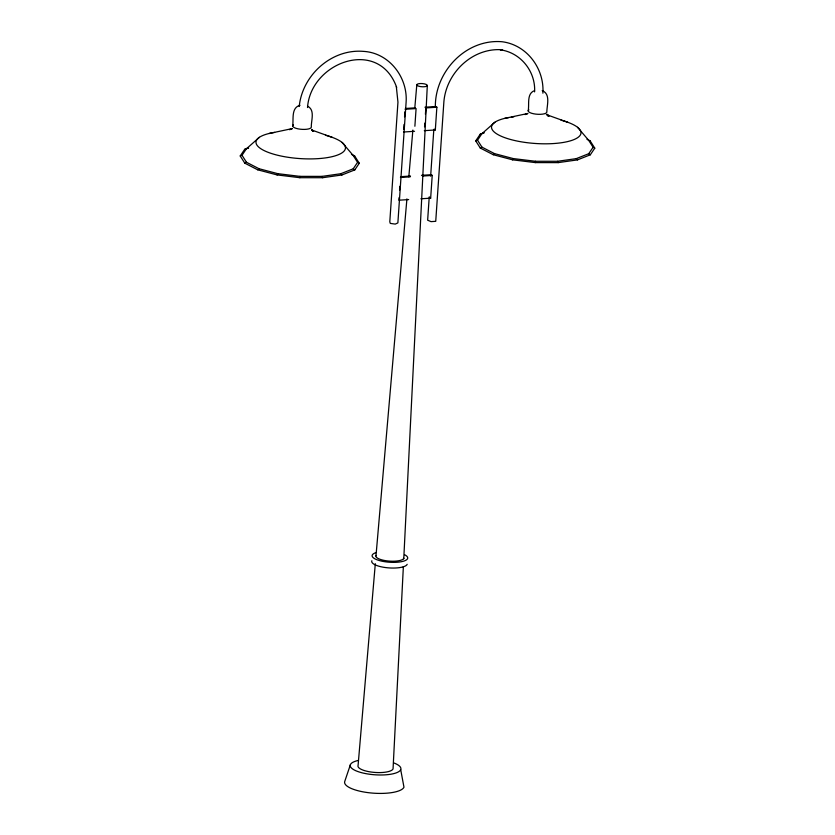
<?xml version="1.0" encoding="UTF-8"?>
<svg xmlns="http://www.w3.org/2000/svg" width="835" height="835" viewBox="0 0 835 835"><rect width="100%" height="100%" fill="white"/><g stroke="black" fill="none" stroke-linecap="round" stroke-linejoin="round"><path stroke-width="1.25" d="M351.462 154.391L354.698 156.061L359.28 163.253L354.791 169.902L341.922 174.974L322.644 177.709L299.869 177.698L299.922 176.362L277.805 173.67L259.027 168.722L246.471 162.261L242.025 155.279L246.377 148.828L259.382 137.316M586.974 139.309L590.209 140.969L594.791 148.171L590.303 154.809L577.444 159.892L558.156 162.627L535.381 162.606L535.433 161.27L513.316 158.587L494.55 153.63L481.983 147.169L477.536 140.186L481.889 133.736L494.894 122.234M403.764 558.761L427.301 85.692A5.302 1.607 3.9 0 0 420.026 83.552A5.302 1.607 3.9 0 0 418.846 86.235A5.302 1.607 3.9 0 0 427.301 85.692M403.368 566.547L393.055 768.899A17.66 5.344 3.9 0 1 373.308 772.302A17.66 5.344 3.9 0 1 358.09 765.361L375.312 563.709M292.678 125.96C293.711 119.175 290.998 107.673 300.015 105.304M399.057 197.686L398.88 200.212L408.67 199.575M399.568 190.109L399.829 186.32M403.702 129.488L404.046 124.436M404.558 116.858L404.902 111.806M414.88 126.252L416.091 108.571L405.079 109.281M424.556 126.878L424.817 123.089M425.422 114.249L425.85 107.934L436.862 107.224L435.317 129.957L424.305 130.667M429.242 196.83L427.645 220.2L431.027 221.63L435.734 221.317L443.886 101.713C446.339 72.603 472.746 47.261 502.555 49.797L500.259 49.818C520.664 52.501 535.778 71.507 534.598 91.892M430.651 176.06L433.835 129.321M435.348 107.256C434.711 71.8 465.878 38.567 502.169 41.75C526.968 44.902 544.503 68.721 542.896 93.186M420.871 198.793L430.662 198.156L432.217 175.423L431.298 174.703L421.508 175.329M528.19 110.878C529.505 104.385 526.405 93.635 534.515 90.618M375.98 555.933L406.916 198.887M408.826 176.811L412.876 130.072M414.797 107.997L416.822 84.627M299.212 106.504C302.343 75.16 331.505 48.691 363.413 51.373C389.006 52.72 407.887 77.175 406.113 102.173L397.877 222.903L395.258 224.093L390.269 223.394L389.799 221.786L397.951 102.173L396.322 86.506M307.51 107.538C310.735 61.863 378.839 37.178 396.677 87.435M350.439 764.589L344.834 781.184A29.883 9.039 3.9 0 0 370.573 792.926A29.883 9.039 3.9 0 0 403.973 787.175L400.706 769.682M248.204 147.931L244.697 149.319L240.209 155.957L244.791 163.159L257.733 169.818L277.074 174.922L277.805 173.67M483.715 132.849L480.208 134.226L475.72 140.875L480.302 148.066L493.245 154.726L512.586 159.829L513.316 158.587M299.922 176.362L322.018 176.383L340.732 173.732L353.215 168.806L357.568 162.355L353.121 155.373L342.016 142.388M535.433 161.27L557.529 161.291L576.244 158.64L588.727 153.713L593.08 147.263L588.644 140.28L577.538 127.296M257.733 169.818L259.027 168.722M493.245 154.726L494.55 153.63M244.791 163.159L246.471 162.261M480.302 148.066L481.983 147.169M291.478 128.726L289.588 129.665L292.407 128.559L269.047 133.506M527 113.633L525.1 114.572L527.918 113.466L504.559 118.413M248.642 147.931L244.697 149.319M484.164 132.838L480.208 134.226M240.209 155.957L242.025 155.279M475.72 140.875L477.536 140.186M405.382 108.477L415.172 107.84M424.931 107.214L435.943 106.504L436.862 107.224M403.535 132.013L414.536 131.304M400.737 176.676L410.517 176.039M400.435 177.479L410.215 176.843M422.427 176.06L432.217 175.423M512.586 159.829L535.381 162.606M277.074 174.922L299.869 177.698M546.33 114.593L567.81 122.296M312.008 130.114L332.299 137.378M588.644 140.28L590.209 140.969M353.121 155.373L354.698 156.061M542.207 90.618C550.839 93.979 546.883 105.21 546.831 112.015A9.342 2.829 3.9 0 1 535.715 114.113A9.342 2.829 3.9 0 1 528.899 109.834M547.28 115.084L549.169 116.055L547.457 114.886L548.303 116.222L547.134 114.259M311.758 130.166L313.647 131.137L311.935 129.978L312.791 131.314L311.622 129.352M593.08 147.263L594.791 148.171M357.568 162.355L359.28 163.253M307.718 106.243C315.317 110.22 311.037 120.543 311.319 127.108A9.342 2.829 3.9 0 1 300.203 129.195A9.342 2.829 3.9 0 1 293.377 124.926M588.727 153.713L590.303 154.809M353.215 168.806L354.791 169.902M434.398 129.237L435.317 129.957M429.743 197.425L430.662 198.156M576.244 158.64L577.444 159.892M340.732 173.732L341.922 174.974M557.529 161.291L558.156 162.627M322.018 176.383L322.644 177.709M407.177 564.324A17.848 5.396 3.9 0 1 387.231 567.758A17.848 5.396 3.9 0 1 371.857 560.755M404.568 554.701A17.848 5.396 3.9 0 1 401.489 561.684A17.848 5.396 3.9 0 1 377.67 560.024A17.848 5.396 3.9 0 1 375.75 552.697M403.889 558.271A14.132 4.269 3.9 0 1 388.098 560.995A14.132 4.269 3.9 0 1 375.917 555.442M393.744 762.898A25.394 7.682 3.9 0 1 393.076 773.784A25.394 7.682 3.9 0 1 357.098 771.258A25.394 7.682 3.9 0 1 358.372 760.414M325.504 135.28A44.819 13.548 3.9 0 1 334.752 155.978A44.819 13.548 3.9 0 1 267.826 152.21A44.819 13.548 3.9 0 1 274.59 132.41M561.026 120.188A44.819 13.548 3.9 0 1 570.576 140.791A44.819 13.548 3.9 0 1 504.016 137.378A44.819 13.548 3.9 0 1 508.922 117.516M511.323 117.14A44.819 13.548 3.9 0 1 513.838 116.816"/></g></svg>
